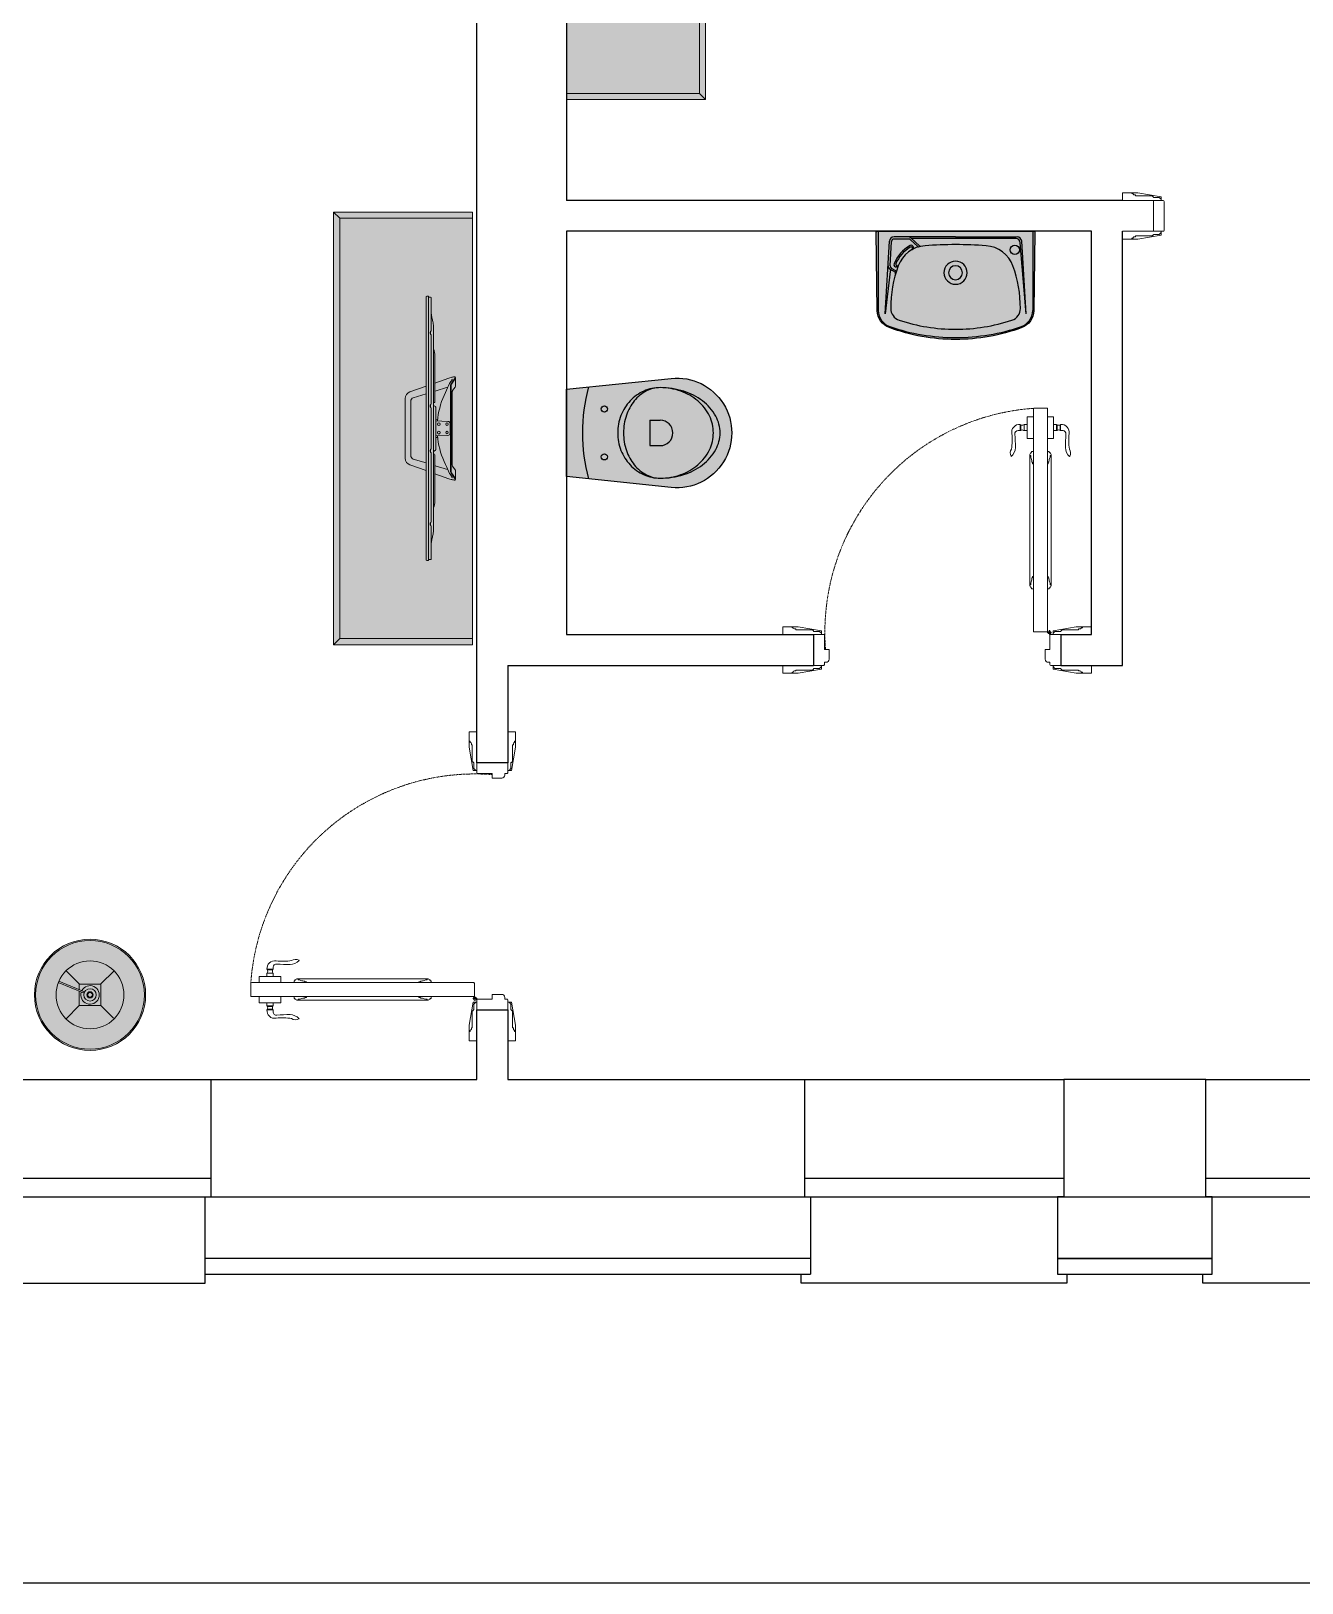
# Model space of a CAD drawing. Header units: millimetres. Extents: x 9725 to 44585, y 31077 to 49924.
# Drawn here: x 14211 to 18326, y 35413 to 40436 of the extents above; entities that cross this region are included whole.
import ezdxf

# ---------------------------------------------------------------- set-up
doc = ezdxf.new("R2010")
doc.units = ezdxf.units.MM
doc.linetypes.add('2nd floor STRUCTURE$0$Hidden2', pattern=[4.762499999999999, 3.175, -1.5875])
doc.layers.add('furniture', color=34, linetype='Continuous', lineweight=15)
doc.layers.add('Wall section', color=5, linetype='Continuous', lineweight=13)
doc.layers.add('Sanitari', color=144, linetype='Continuous')

# ---------------------------------------------------------------- blocks, each defined once
blk = doc.blocks.new('Tp_top 866mm')
at = {"color": 0}
for p, q in [((-425.1569454252603, -84.95865161411348), (0.326932759344345, -84.95865161411348)), ((-424.5526077896066, -76.81761734475003), (0, -76.81761734475003)), ((-330.427546304214, -60.88424522404966), (0, -60.88424522404966)), ((-305.7156203697086, -70.97309112274525), (-312.9896321936103, -70.97309112274525)), ((-68.94554082650575, -70.97309112274525), (-76.21955265040742, -70.97309112274525)), ((425.1569454252603, -84.95865161411348), (-0.326932759344345, -84.95865161411348)), ((330.4275463041849, -60.88424522404966), (0, -60.88424522404966)), ((424.5526077896066, -76.81761734475003), (0, -76.81761734475003)), ((68.94554082650575, -70.97309112274525), (76.21955265040742, -70.97309112274525)), ((305.7156203696795, -70.97309112274525), (312.9896321936103, -70.97309112274525))]:
    blk.add_line(p, q, dxfattribs=at)
for points in [[(0, 0), (-119.493826263235, 0, -0.1606369330932768), (-122.4639310319617, 0.9794920752101461), (-133.6810626545048, 9.241812055188348, 0.1675007029748388), (-137.7132611463894, 10.50210488249286), (-162.1617600425961, 10.50210488249286, -0.04297094256725761), (-162.9474229017214, 10.05485212650092), (-162.9474229017214, 10.05485212650092, -0.09573202792158717), (-164.0697358479374, 9.712283418011793, 0.345299349885706), (-166.1243646643998, 9.52687272689218, 0.2278473643524845), (-167.1884603593207, 6.235486955949455, 0.03175380056294571), (-165.1523221335665, -3.869222394569078, 0.01835288322844305), (-162.7867775434861, -11.54276622668112), (-146.8109332103631, -56.52253359172755)], [(-164.0697358479374, 9.712283418011793), (-144.4056133628474, -4.11377079160593, 0.1365415262890252), (-140.9007930150256, -5.359101772468421), (0, -5.359101772468421)], [(-162.1617600425961, 10.50210488249286), (-143.4028007998422, -2.687519399158191, 0.1337650925742543), (-140.8353279041476, -3.615592073329026), (0, -3.615592073329026)], [(0, 0), (119.493826263235, 0, 0.1606369330932768), (122.4639310319617, 0.9794920752101461), (133.6810626545048, 9.241812055188348, -0.1675007029748388), (137.7132611463894, 10.50210488249286), (162.1617600425961, 10.50210488249286, 0.04297094256725761), (162.9474229017214, 10.05485212650092), (162.9474229017214, 10.05485212650092, 0.09573202792158717), (164.0697358479083, 9.712283418011793, -0.345299349885706), (166.1243646643998, 9.52687272689218, -0.2278473643524845), (167.1884603593207, 6.235486955949455, -0.03175380056294571), (165.1523221335665, -3.869222394569078, -0.01835288322844305), (162.7867775434861, -11.54276622668112), (146.8109332103631, -56.52253359172755)], [(162.1617600425961, 10.50210488249286), (143.4028007998131, -2.687519399158191, -0.1337650925742543), (140.8353279041476, -3.615592073329026), (0, -3.615592073329026)], [(164.0697358479083, 9.712283418011793), (144.4056133628474, -4.11377079160593, -0.1365415262890252), (140.9007930150256, -5.359101772468421), (0, -5.359101772468421)], [(-24.25256433265167, -48.11063905118499), (-34.22043519024737, -46.86091248011508, -0.0837977098727558), (-116.5515148091072, -22.11916562577244, 0.007325165543770883), (-145.4614135100564, -8.709236108799814), (-145.4614135100564, -8.709236108799814, -0.007967638114721388), (-157.3420116316702, -0.9128831982525298, 0.3265331018530263), (-159.7182844411873, -1.085523487345199)], [(-120.6778214641381, -55.50688274611457, -0.05186892225000818), (-120.6778214641381, -55.50688274611457), (-133.015968636726, -15.75655561645544, -0.3772565867585138), (-132.5041984471318, -14.61219775264908)], [(0, -7.443875394943461), (0, -7.443875394943461), (-15.37995869290899, -7.443875394943461, 0.4039521301961739), (-22.81048858512077, -14.00850735219865), (-24.4936088885006, -53.81084807518346)], [(0, -7.443875394943461), (0, -7.443875394943461), (15.37995869290899, -7.443875394943461, -0.4039521301961739), (22.81048858512077, -14.00850735219865), (24.4936088885006, -53.81084807518346)], [(24.25256433262257, -48.11063905118499), (34.22043519021827, -46.86091248011508, 0.0837977098727558), (116.5515148091072, -22.11916562577244, -0.007325165543770883), (145.4614135100564, -8.709236108799814), (145.4614135100564, -8.709236108799814, 0.007967638114721388), (157.3420116316702, -0.9128831982525298, -0.3265331018530263), (159.7182844411582, -1.085523487345199)], [(120.6778214641381, -55.50688274611457, 0.05186892225000818), (120.6778214641381, -55.50688274611457), (133.015968636726, -15.75655561645544, 0.3772565867585138), (132.5041984471318, -14.61219775264908)], [(-330.427546304214, -60.88424522404966, 0.03216988329944089), (-345.6630075546564, -63.24154905488103, 0.002935846916175641), (-358.2361749952834, -66.10199907585775, -0.0437499249658047), (-371.9968118011602, -68.0709967841758), (-422.1181077896035, -68.0709967841758)], [(-309.3526262816449, -71.93959918041946), (-310.2939858463069, -71.93959918041946, -0.212322205859969), (-313.4441635001567, -70.53874220392754, 0.08574191947363774), (-315.9763012178009, -68.54991624720424, 0.1124024986871796), (-317.7009597670985, -68.0709967841758, 5.368000016806645)], [(-309.3526262816449, -71.93959918041946), (-308.411266717012, -71.93959918041946, 0.212322205859969), (-305.2610890631622, -70.53874220392754, -0.08574191947363774), (-302.728951345518, -68.54991624720424, -0.1124024986871796), (-301.0042927961913, -68.0709967841758, -5.368000016806645)], [(-119.4525253977918, -56.52253359172755), (-234.6564257630962, -56.52253359172755, 0.09585137303309803), (-257.1998611478484, -60.88424522404966, 2.94197908105434)], [(-136.711036710738, -84.95865161411348), (-118.2277851977269, -136.9979889955066, 0.3109471352100805), (-96.53426937269978, -152.7015873963028), (0, -152.7015873963028)], [(-82.7047329400084, -60.88424522404966), (-82.70826269095414, -59.72449740859156, 0.3443305908119247), (-85.22566995187663, -56.52253359172755), (-119.4525253977918, -56.52253359172755)], [(0, -134.6947069057642), (-87.28437634906732, -134.6947069057642, -0.304448161672809), (-99.47196713663288, -126.5156187767716), (-111.882425922493, -84.95865161411348)], [(-72.58254673844203, -71.93959918041946), (-73.52390630310401, -71.93959918041946, -0.212322205859969), (-76.67408395695384, -70.53874220392754, 0.08574191947363774), (-79.20622167459805, -68.54991624720424, 0.1124024986871796), (-80.93088022389566, -68.0709967841758, 5.368000016806645)], [(0, -53.81084807518346), (-69.01213416823884, -53.81084807518346, 0.2006899194548039), (-70.48365120840026, -54.42627245306358), (-73.24689033674076, -59.08234291411645), (-73.24689033674076, -60.88424522404966)], [(-72.58254673844203, -71.93959918041946), (-71.64118717380916, -71.93959918041946, 0.212322205859969), (-68.49100951995933, -70.53874220392754, -0.08574191947363774), (-65.95887180231512, -68.54991624720424, -0.1124024986871796), (-64.23421325301751, -68.0709967841758, -5.368000016806645)], [(0, -53.81084807518346), (69.01213416823884, -53.81084807518346, -0.2006899194548039), (70.48365120840026, -54.42627245306358), (73.24689033674076, -59.08234291411645), (73.24689033674076, -60.88424522404966)], [(136.711036710738, -84.95865161411348), (118.2277851977269, -136.9979889955066, -0.3109471352100805), (96.53426937269978, -152.7015873963028), (0, -152.7015873963028)], [(0, -134.6947069057642), (87.28437634906732, -134.6947069057642, 0.304448161672809), (99.47196713660378, -126.5156187767716), (111.8824259224639, -84.95865161411348)], [(72.58254673844203, -71.93959918041946), (71.64118717380916, -71.93959918041946, -0.212322205859969), (68.49100951995933, -70.53874220392754, 0.08574191947363774), (65.95887180231512, -68.54991624720424, 0.1124024986871796), (64.23421325298841, -68.0709967841758, 5.368000016806645)], [(72.58254673844203, -71.93959918041946), (73.52390630310401, -71.93959918041946, 0.212322205859969), (76.67408395695384, -70.53874220392754, -0.08574191947363774), (79.20622167459805, -68.54991624720424, -0.1124024986871796), (80.93088022389566, -68.0709967841758, -5.368000016806645)], [(82.7047329400084, -60.88424522404966), (82.70826269095414, -59.72449740859156, -0.3443305908119247), (85.22566995187663, -56.52253359172755), (119.4525253977918, -56.52253359172755)], [(119.4525253977918, -56.52253359172755), (234.6564257630962, -56.52253359172755, -0.09585137303309803), (257.1998611478193, -60.88424522404966, -2.94197908105434)], [(309.3526262816449, -71.93959918041946), (308.411266717012, -71.93959918041946, -0.212322205859969), (305.2610890631622, -70.53874220392754, 0.08574191947363774), (302.728951345518, -68.54991624720424, 0.1124024986871796), (301.0042927961913, -68.0709967841758, 5.368000016806645)], [(309.3526262816449, -71.93959918041946), (310.2939858463069, -71.93959918041946, 0.212322205859969), (313.4441635001276, -70.53874220392754, -0.08574191947363774), (315.9763012178009, -68.54991624720424, -0.1124024986871796), (317.7009597670985, -68.0709967841758, -5.368000016806645)], [(330.4275463041849, -60.88424522404966, -0.03216988329944089), (345.6630075546564, -63.24154905488103, -0.002935846916175641), (358.2361749952834, -66.10199907585775, 0.0437499249658047), (371.9968118011311, -68.0709967841758), (422.1181077896035, -68.0709967841758)]]:
    blk.add_lwpolyline(points, format="xyb", dxfattribs=at)
for points in [[(-29.23649976143497, -47.48577576565003), (-29.73834631533828, -53.81084807518346)], [(29.23649976143497, -47.48577576565003), (29.73834631533828, -53.81084807518346)], [(-424.5526077896066, -76.81761734475003), (-427.5914454252634, -76.81761734475003), (-427.5914454252634, -82.52415161411045)], [(-424.5526077896066, -70.50549678417156), (-424.5526077896066, -76.81761734475003)], [(-371.9968118011602, -68.0709967841758), (-317.7009597670985, -68.0709967841758)], [(-301.0042927961913, -68.0709967841758), (-80.93088022389566, -68.0709967841758)], [(-120.3745102790126, -56.52253359172755), (-120.6778214641381, -55.50688274611457)], [(-64.23421325301751, -68.0709967841758), (0, -68.0709967841758)], [(64.23421325298841, -68.0709967841758), (0, -68.0709967841758)], [(301.0042927961913, -68.0709967841758), (80.93088022389566, -68.0709967841758)], [(120.3745102790126, -56.52253359172755), (120.6778214641381, -55.50688274611457)], [(371.9968118011311, -68.0709967841758), (317.7009597670985, -68.0709967841758)], [(424.5526077896066, -70.50549678417156), (424.5526077896066, -76.81761734475003)], [(424.5526077896066, -76.81761734475003), (427.5914454252634, -76.81761734475003), (427.5914454252634, -82.52415161411045)]]:
    blk.add_lwpolyline(points, dxfattribs=at)
for centre, radius in [((-13.54318191262428, -43.81234560801386), 4.659001644841494), ((-13.54318191262428, -17.21569243576232), 4.190791923700008), ((13.54318191262428, -43.81234560801386), 4.659001644841494), ((13.54318191262428, -17.21569243576232), 4.190791923700008)]:
    blk.add_circle(centre, radius, dxfattribs=at)
for centre, start, end in [((-425.1569454252603, -82.52415161411045), 180, 270), ((-422.1181077896035, -70.50549678417156), 90, 180), ((422.1181077896035, -70.50549678417156), 0, 90), ((425.1569454252603, -82.52415161411045), 270, 0)]:
    blk.add_arc(centre, 2.4345, start, end, dxfattribs=at)
blk = doc.blocks.new('tv table-02')
at = {"ltscale": 50, "true_color": 0xc6cdcc}
h = blk.add_hatch(color=9, dxfattribs=at)
h.dxf.hatch_style = 1
h.paths.add_polyline_path([(0, -700), (450, -700), (450, 700), (0, 700)])
at = {"ltscale": 50}
for points in [[(0, -700), (450, -700), (450, 700), (0, 700), (0, -700)], [(430, 680), (450, 700)], [(430, -680), (450, -700)]]:
    blk.add_lwpolyline(points, dxfattribs=at)
blk.add_lwpolyline([(0, -680), (430, -680), (430, 680), (0, 680)], close=True, dxfattribs=at)
at = {"rotation": 90}
blk.add_blockref('Tp_top 866mm', (65.50017116809613, 0), dxfattribs=at)
blk = doc.blocks.new('F standard lamp plan')
at = {"linetype": 'ByBlock', "true_color": 0xc6cdcc}
h = blk.add_hatch(color=9, dxfattribs=at)
edge = h.paths.add_edge_path()
edge.add_arc((-3.865352482534945e-12, 0), 18, 0, 360)
at = {"color": 0, "linetype": 'ByBlock', "lineweight": -2}
for p, q in [((-7.816168222333772, 7.776917297385353), (-3.539250924990029, 3.499999999992838)), ((3.460749074875594, 3.500000000000909), (7.59907607120681, 7.638326996432625)), ((-3.499999999945203, -3.500000000000682), (-3.499999999952934, 3.499999999992951)), ((-3.499999999952934, 3.499999999992951), (3.499999999945203, 3.500000000000909)), ((3.499999999945203, 3.500000000000909), (3.499999999952934, -3.499999999992724)), ((-3.539250924982298, -3.500000000026716), (-7.797775296496866, -7.758524371644626)), ((-4.448177953097911, -10.06050261654991), (-0.9880781614936041, -1.73887939395388)), ((-3.953691141196941, -10.26490751833899), (-0.5256193474065185, -1.929695390876645)), ((-1.720345518349859, -3.499999999998749), (-3.499999999945203, -3.500000000000682)), ((3.499999999952934, -3.499999999992724), (-1.179149418211637, -3.499999999998067)), ((3.460749074915839, -3.499999999992724), (7.737666372261174, -7.776917297386944))]:
    blk.add_line(p, q, dxfattribs=at)
for radius in [18, 17.59999999999991, 11]:
    blk.add_circle((-3.865352482534945e-12, 0), radius, dxfattribs=at)
at = {"color": 0, "linetype": 'ByBlock', "lineweight": -2, "extrusion": (0, 0, -1)}
for major_axis, ratio, start_param, end_param in [((-2.121320343543855, 2.121320343543855), 0.9999999999998038, 4.403119985289798, 10.51764655626225), ((1.414213562362186, 1.414213562362186), 0.9999999999999667, 0.7853981633963278, 7.068583470575915), ((-0.7071067811811766, 0.7071067811811766), 0.9999999999997298, 2.356194490191073, 8.639379797370658)]:
    blk.add_ellipse((0, 0), major_axis=major_axis, ratio=ratio, start_param=start_param, end_param=end_param, dxfattribs=at)
at = {"color": 0, "linetype": 'ByBlock', "lineweight": -2, "extrusion": (0, 0, -0.9999999999999998)}
blk.add_ellipse((0, 0), major_axis=(-0.53033008588585, 0.53033008588585), ratio=0.9999999999998525, start_param=2.35619449019121, end_param=8.639379797370797, dxfattribs=at)
blk = doc.blocks.new('vanity unit1')
h = blk.add_hatch(color=254)
h.dxf.hatch_style = 1
edge = h.paths.add_edge_path()
edge.add_arc((-193.5478560123011, -255.4895122008202), 59.99999999999118, 180.7821184848666, 249.7802810143738, ccw=False)
edge.add_line((-253.5422659796022, -256.3085193270999), (-256.9997204983665, -3.04095035631326))
edge.add_arc((-254, -3), 3.000000000000405, 90, 180.7821184848524, ccw=False)
edge.add_line((-254, 0), (0, 0))
edge.add_line((0, 0), (254, 0))
edge.add_arc((254, -3), 3, -0.7821184848523899, 90, ccw=False)
edge.add_line((256.9997204983665, -3.04095035631326), (253.5422659795731, -256.3085193270999))
edge.add_arc((193.5478560122428, -255.4895122008202), 60.00000000000831, 290.2197189856523, 359.21788151513374, ccw=False)
edge.add_arc((-2.91038304567337e-11, 269.9999999999563), 619.999999999963, 270.00000000000273, 290.2197189856492, ccw=False)
edge.add_arc((0, 270.00000000004), 620.00000000004, 249.7802810143535, 270, ccw=False)
for p, q in [((-250, 0), (-250, -257.1087974002112)), ((250, 0), (250, -257.1087974002112)), ((-228.310558667552, -266.8150620735469), (-214.1604279990424, -32.09735269812154)), ((-211.9283931706159, -111.3975980960095), (-207.17311372736, -32.51858810566409)), ((0, -18), (-199.1876117025677, -18)), ((-151.1816899192636, -25), (-199.1876117025677, -25)), ((-145.7778010773472, -27.10101827565813), (-122.2535312379769, -48.65093065712426)), ((-144.0102290438954, -21.939409266859), (-116.3670901275764, -47.26250008594798)), ((194.7664426742122, -23), (-142.8524692278006, -23)), ((0, -18), (199.1876117025677, -18.00000000000728)), ((228.3105586675229, -266.8150620735541), (209.7176799372537, -36.79148673828604)), ((228.3105586675229, -266.8150620735541), (214.1604279990424, -32.09735269812518)), ((-212.1988926653576, -130.1790785954872), (-228.310558667552, -266.8150620735469)), ((-211.3095406365755, -122.636873519059), (-196.2531741889252, -131.3315204071114)), ((-207.9435294394207, -118.8068446624384), (-194.7809528448852, -126.4078788179431))]:
    blk.add_line(p, q)
blk.add_lwpolyline([(-214.2851262993063, -311.7919599366214, -0.3104994629990052), (-253.5422659796022, -256.3085193270999), (-256.9997204983665, -3.04095035631326, -0.4182173889555331), (-254, 0), (0, 0), (254, 0, -0.418217388955533), (256.9997204983665, -3.04095035631326), (253.5422659795731, -256.3085193270999, -0.310499462999005), (214.2851262992772, -311.7919599366214, -0.08845478797136129), (0, -350, -0.08845478797136129)], format="xyb", close=True)
blk.add_circle((192, -60), 15)
for centre, radius, start, end in [((-199.1876117025677, -33), 15, 90, 176.5500569794415), ((-199.1876117025677, -33), 8.000000000000002, 90, 176.5500569794415), ((-91.487539228081, -146.6054113267783), 115, 119.1248685746944, 158.9277983891223), ((-91.8380577028438, -146.4231437076123), 100, 94.01497348744134, 159.9610273508898), ((-154.1425206224958, -33), 15, 47.50808954920772, 90), ((-151.1816899192636, -33), 8.000000000000002, 47.50808954920772, 90), ((-143.6861098597001, -52.43855938652632), 7.337424053621781, 298.8840057760085, 120.9503997673786), ((-118.8761007117864, -44.9640670794106), 5.000000000000001, 227.5080895492077, 284.9220791924116), ((-112.9896596013859, -43.57563650823431), 5.000000000000001, 227.5080895492077, 281.6214028473357), ((6.185982280876487, -1542.987244486838), 1500, 90.23628778741907, 94.01497348744134), ((-6.185982280905591, -1542.987244486838), 1500, 85.98502651255868, 89.76371221258093), ((91.8380577028438, -146.4231437076123), 100, 20.03897264911026, 85.98502651255868), ((194.7664426742122, -38), 15, 4.621189307973231, 90), ((199.1876117025677, -33.00000000000728), 15, 3.449943020558574, 90), ((-91.487539228081, -146.6054113267783), 110, 119.9740268695112, 157.8804278726388), ((-144.0294461535523, -55.50481165239398), 4.833602113616259, 299.8578459627207, 119.9740268695112), ((0, -134), 37.50000000000001, 90, 270), ((0, -134), 37.50000000000001, 270, 90), ((-203.8083438361064, -109.6471835088778), 15, 176.5500569794415, 239.9947212142449), ((-207.2332951973367, -130.7646055252917), 5.000000000000001, 59.9947212142449, 173.2749245646185), ((-203.9428911458235, -111.8790099903417), 8.000000000000002, 176.5500569794415, 239.9947212142449), ((189.9998705846956, -249.2209169257258), 400.0000000000001, 159.9610273508898, 180.0563314079101), ((-192.0651744876814, -108.0823555298375), 7.300616472727728, 157.2390235019749, 339.7252773992113), ((-198.7535731224052, -135.6614170771718), 5.000000000000001, 343.7162890793401, 59.9947212142449), ((-197.2813517783943, -130.7377754880035), 5.000000000000001, 342.9892594509215, 59.9947212142449), ((-188.941742890398, -106.9945782461036), 4.803327482275816, 157.8804278726388, 337.900583673304), ((0, -134), 22.5, 90, 270), ((0, -134), 22.5, 270, 90), ((-189.9998705847247, -249.2209169257258), 400.0000000000001, 359.9436685918815, 20.03897264911026), ((-170, -249.5426811495781), 40.00000000000001, 180, 251.6503653019227), ((170, -249.5426811495781), 40.00000000000001, 288.3496346980773, 0), ((-193.547856012272, -255.4895122008165), 56.47536317164314, 180.7821184847829, 249.7802810151989), ((0, 263.0000000000036), 580.0000000000001, 251.6503653019227, 270), ((0, 263.0000000000036), 580.0000000000001, 270, 288.3496346980773), ((193.547856012272, -255.4895122008165), 56.47536317164314, 290.2197189848011, 359.2178815152171), ((0, 316.1784440834235), 660.0000000000001, 251.1623229548184, 270), ((0, 316.1784440834235), 660.0000000000001, 270, 288.8376770451816)]:
    blk.add_arc(centre, radius, start, end)
blk = doc.blocks.new('v1')
h = blk.add_hatch(color=254)
edge = h.paths.add_edge_path()
edge.add_line((-141.2295361775541, 0), (141.2295361775541, 0))
edge.add_line((141.2295361775541, 0), (176.545235257594, -339.1144103210827))
edge.add_arc((1.506471226232064e-12, -357.5000000000016), 177.5000000000007, -185.94540578263604, 5.945405782872172, ccw=False)
edge.add_line((-176.5452352576667, -339.1144103218103), (-141.2295361775541, 0))
at = {"color": 0}
for p, q in [((41.18985294940103, -270.0315676880418), (-41.18985294940103, -270.0315676880418)), ((-41.18985294940103, -270.0315676880418), (-41.18985294940103, -303.1903332884831)), ((41.18985294940103, -270.0315676880418), (41.18985294940103, -303.1903332884831))]:
    blk.add_line(p, q, dxfattribs=at)
blk.add_lwpolyline([(-141.2295361775541, 0), (141.2295361775541, 0), (176.545235257594, -339.1144103210827, -1.109549002513165), (-176.5452352576667, -339.1144103218103), (-141.2295361775541, 0)], format="xyb", dxfattribs=at)
for centre in [(-77.5, -122.5582073826372), (77.5, -122.5582073826372)]:
    blk.add_circle(centre, 9.947200409575089, dxfattribs=at)
for centre, radius, start, end in [((0, -614.8948798956553), 563.729073253548, 74.71238364092518, 105.2876163590748), ((-3.486560963950978, -312.5681794092816), 146.3106458423381, 111.2447868397267, 133.1854104519385), ((-3.486560963950978, -312.5681794092816), 146.3106458423381, 111.2447868397267, 133.1854104519385), ((-10.15652318441425, -334.6861720145826), 148.5268899854906, 108.5391167752095, 128.9942446180475), ((0, -364.9720899612439), 180.4704619377249, 90, 108.5391167752095), ((0, -321.5362715695665), 155.9326406641413, 90, 111.2447868397267), ((0, -321.5362715695665), 155.9326406641413, 90, 111.2447868397267), ((0, -321.5362715695665), 155.9326406641434, 68.75521316027326, 90), ((0, -321.5362715695665), 155.9326406641434, 68.75521316027326, 90), ((0, -364.9720899612294), 180.4704619377112, 71.46088322479049, 90), ((3.486560963949159, -312.5681794092816), 146.3106458423402, 46.81458954806148, 68.75521316027326), ((3.486560963949159, -312.5681794092816), 146.3106458423402, 46.81458954806148, 68.75521316027326), ((10.15652318441971, -334.686172014568), 148.526889985479, 51.0057553819525, 71.46088322479049), ((-17.2364215879079, -303.1390030998737), 129.2986297871492, 156.1872793382448, 180), ((-17.2364215879079, -303.1390030998737), 129.2986297871497, 156.1872793382448, 180), ((-25.74962041127765, -315.4263451534061), 123.7461391524589, 128.9942446180475, 152.9049781086216), ((-8.871953586442032, -306.8303915804427), 138.4414233351832, 133.1854104519385, 156.1872793382448), ((-8.871953586442032, -306.8303915804427), 138.4414233351832, 133.1854104519385, 156.1872793382448), ((8.871953586443851, -306.8303915804427), 138.4414233351806, 23.81272066175519, 46.81458954806148), ((8.871953586443851, -306.8303915804427), 138.4414233351806, 23.81272066175519, 46.81458954806148), ((25.74962041127583, -315.4263451534061), 123.7461391524615, 27.09502189137838, 51.0057553819525), ((17.23642158790972, -303.1390030998737), 129.2986297871467, 0, 23.81272066175519), ((17.23642158790972, -303.1390030998737), 129.2986297871467, 0, 23.81272066175519), ((-49.76633747674896, -303.1390030998737), 96.7687138983083, 152.9049781086216, 180), ((49.76633747674532, -303.1390030998737), 96.76871389831007, 0, 27.09502189137838), ((109.3081426942172, -303.1390030998737), 255.8431940692732, 180, 197.3785158979381), ((55.23619285209861, -303.1390030998737), 201.7712442271561, 180, 199.4203411238345), ((55.23619285209861, -303.1390030998737), 201.7712442271561, 180, 199.4203411238345), ((0, -303.1903332884831), 41.18985294940126, 180, 0), ((-109.3081426942208, -303.1390030998737), 255.8431940692776, 342.6214841020619, 0), ((-55.23619285210043, -303.1390030998737), 201.7712442271568, 340.5796588761655, 0), ((-55.23619285210043, -303.1390030998737), 201.7712442271563, 340.5796588761655, 0), ((28.22334698163286, -312.6625085217529), 173.1287758010238, 199.4203411238345, 220.4025118899), ((28.22334698163286, -312.6625085217529), 173.1287758010238, 199.4203411238345, 220.4025118899), ((55.66044385161877, -319.9290836713481), 199.6294733535757, 197.3785158979381, 217.0737690507537), ((-28.22334698163468, -312.6625085217529), 173.1287758010254, 319.5974881101, 340.5796588761655), ((-28.22334698163468, -312.6625085217529), 173.1287758010254, 319.5974881101, 340.5796588761655), ((-55.66044385162422, -319.9290836713481), 199.6294733535794, 322.9262309492463, 342.6214841020619), ((11.01245436612226, -327.3114273667597), 150.5277659131773, 220.4025118899, 244.0498485270039), ((11.01245436612226, -327.3114273667597), 150.5277659131773, 220.4025118899, 244.0498485270039), ((21.62407606023589, -345.6460996881215), 156.9698994546542, 217.0737690507537, 241.2680065637724), ((-21.62407606023407, -345.6460996881215), 156.9698994546501, 298.7319934362276, 322.9262309492463), ((-11.01245436612226, -327.3114273667597), 150.5277659131767, 295.9501514729961, 319.5974881101), ((-11.01245436612226, -327.3114273667597), 150.5277659131767, 295.9501514729961, 319.5974881101), ((0, -349.9402513975219), 125.3615618255362, 244.0498485270039, 270), ((0, -349.9402513975219), 125.3615618255362, 244.0498485270039, 270), ((0, -385.0909773136373), 111.986579920071, 241.2680065637724, 270), ((0, -349.9402513975219), 125.3615618255364, 270, 295.9501514729961), ((0, -349.9402513975219), 125.3615618255364, 270, 295.9501514729961), ((0, -385.0909773136373), 111.9865799200681, 270, 298.7319934362276)]:
    blk.add_arc(centre, radius, start, end, dxfattribs=at)
blk = doc.blocks.new('architr 120 top')
at = {"color": 0}
for p, q in [((-49.49999999998545, 25.00000210163125), (-62.49999999998545, -49.99999789837602)), ((-42.50000000001455, 25.00000210163125), (-49.49999999998545, 25.00000210163125)), ((-47.50000000001455, 19.99999999996362), (-45.50000000000728, 19.99999999996362)), ((-47.50000000001455, -3.637978807091713e-11), (-47.50000000001455, 19.99999999996362)), ((-42.50000000001455, 24.9999999999709), (-37.5, 24.9999999999709)), ((-42.50000000001455, 22.99999999996362), (-42.50000000001455, 24.99999999996362)), ((-37.50000000001455, -15), (-37.5, 31.99999999999272)), ((-37.5, 24.99999999996362), (-37.50000000008731, -100.0000000001528)), ((62.5, 0), (-37.5, 0)), ((-34.49999999999272, 34.99999999999818), (59.49999999998545, 35)), ((62.49999999998545, 31.99999999999091), (62.50000000007276, -100.0000000001237)), ((67.5, 25), (62.49999999998545, 25)), ((67.5, 25.00000210166763), (74.4999999999709, 25.00000210166763)), ((67.5, 23), (67.5, 25)), ((72.5, 20), (70.49999999999272, 20)), ((72.5, 0), (72.5, 20)), ((74.4999999999709, 25.00000210166763), (87.4999999999709, -49.99999789833964)), ((-62.49999999998545, -49.99999789837602), (-62.49999890823528, -69.99999789847789)), ((-52.50000000001455, -3.00000000003638), (-50.50000000000728, -3.00000000003638)), ((-52.50000000001455, -58.0000000001528), (-52.50000000001455, -3.00000000003638)), ((-37.5, -15), (-37.5, -15)), ((77.5, -3.000000000007276), (75.49999999999272, -3.000000000007276)), ((77.5, -58.00000000012369), (77.5, -3.000000000007276)), ((87.4999999999709, -49.99999789833964), (87.49999890822073, -69.9999978984415)), ((-62.50000000001455, -70.0000000001528), (-59.50000000002183, -70.0000000001528)), ((-62.50000000002183, -100.0000000001528), (-62.50000000001455, -70.0000000001528)), ((-37.50000000002183, -100.0000000001528), (-62.50000000002183, -100.0000000001528)), ((-59.50000000002183, -70.0000000001528), (-59.50000000002183, -66.00000000016007)), ((-55.50000000001455, -58.0000000001528), (-52.50000000001455, -58.0000000001528)), ((-55.50000000001455, -62.0000000001528), (-55.50000000001455, -58.0000000001528)), ((62.50000000000728, -100.0000000001237), (87.50000000000728, -100.0000000001237)), ((80.5, -58.00000000012369), (77.5, -58.00000000012369)), ((80.5, -62.00000000011642), (80.5, -58.00000000012369)), ((84.50000000000728, -70.00000000012369), (84.50000000000728, -66.00000000012369)), ((87.5, -70.00000000012369), (84.50000000000728, -70.00000000012369)), ((87.50000000000728, -100.0000000001237), (87.5, -70.00000000012369))]:
    blk.add_line(p, q, dxfattribs=at)
at = {"color": 0, "extrusion": (0, 0, -1)}
for centre, major_axis, ratio, start_param, end_param in [((-42.50000000000728, 19.9999999999709), (2.12132034355818, -2.121320343558182), 0.9999999999992553, 2.356194490190457, 3.926990816986401), ((-34.49999999999272, 31.99999999999272), (-2.121320343564837, -2.12132034356484), 0.9999999999996488, 0.7853981633991394, 2.356194490193988), ((-47.50000000000728, -3.000000000029104), (2.12132034355818, -2.121320343558182), 0.9999999999992553, 2.356194490190457, 3.926990816986401), ((-59.50000000002183, -62.0000000001528), (2.828427124750304, -2.828427124750307), 0.9999999999998184, 5.497787143782047, 7.068583470577125)]:
    blk.add_ellipse(centre, major_axis=major_axis, ratio=ratio, start_param=start_param, end_param=end_param, dxfattribs=at)
at = {"color": 0}
for centre, major_axis, ratio, start_param, end_param in [((59.49999999999272, 31.99999999999272), (2.121320343564837, -2.12132034356484), 0.9999999999996488, 0.7853981633991394, 2.356194490193988), ((67.49999999999272, 20), (-2.121320343558182, -2.12132034355818), 0.9999999999992553, 2.356194490190457, 3.926990816986401), ((72.49999999999272, -3), (-2.121320343558182, -2.12132034355818), 0.9999999999992553, 2.356194490190457, 3.926990816986401), ((84.50000000000728, -62.00000000011642), (-2.828427124750307, -2.828427124750304), 0.9999999999998184, 5.497787143782047, 7.068583470577125)]:
    blk.add_ellipse(centre, major_axis=major_axis, ratio=ratio, start_param=start_param, end_param=end_param, dxfattribs=at)
blk = doc.blocks.new('door 800x100view top')
at = {"color": 0}
for p, q in [((-900.0000000001164, 75), (-870.0000000001164, 75)), ((-900.0000000001164, 50), (-900.0000000001164, 75)), ((-849.9999978983396, 74.9999999999709), (-869.9999978984342, 74.99999890822073)), ((-870.0000000001164, 75), (-870.0000000001164, 72.00000000000728)), ((-870.0000000001164, 72.00000000000728), (-866.0000000001091, 72.00000000000728)), ((-862.0000000001164, 68), (-858.0000000001164, 68)), ((-858.0000000001164, 68), (-858.0000000001164, 65)), ((-858.0000000001164, 65), (-803, 65)), ((-774.9999978983178, 61.9999999999709), (-849.9999978983396, 74.9999999999709)), ((-803, 65), (-803, 62.99999999999272)), ((-800, 60), (-780, 59.99999999998545)), ((-780, 59.99999999998545), (-780, 57.99999999999272)), ((-776.9999999999927, 55), (-775, 55)), ((-774.9999978983178, 55), (-774.9999978983178, 61.9999999999709)), ((-775, 55), (-775, 50)), ((-25.00000210166763, 61.9999999999709), (49.99999789833964, 74.9999999999709)), ((-25.00000210166763, 55), (-25.00000210166763, 61.9999999999709)), ((-25, 55), (-25, 49.99999999998545)), ((-23, 55), (-25, 55)), ((-20, 60), (-20, 57.99999999999272)), ((0, 60), (-20, 60)), ((3.000000000007276, 65), (3.000000000007276, 62.99999999999272)), ((58.00000000012369, 65), (3.000000000007276, 65)), ((49.99999789833964, 74.9999999999709), (69.9999978984415, 74.99999890822073)), ((58.00000000012369, 68), (58.00000000012369, 65)), ((62.00000000011642, 68), (58.00000000012369, 68)), ((70.00000000012369, 72.00000000000728), (66.00000000012369, 72.00000000000728)), ((70.00000000012369, 75), (70.00000000012369, 72.00000000000728)), ((100.0000000001237, 75.00000000000728), (70.00000000012369, 75)), ((100.0000000001237, 50.00000000000728), (100.0000000001237, 75.00000000000728)), ((-775, 50), (-900.0000000001164, 50)), ((-815, 50), (-815, 50)), ((-800, 50), (-800, -50)), ((-768, 50), (-775, 50)), ((-765, 40), (-765, 46.99999999999272)), ((-760, 40), (-765, 40)), ((-750, -1.000000000007276), (-750, 30)), ((-50, -1.000000000007276), (-50, 30)), ((-40, 40), (-35, 40)), ((-35, 40), (-35, 46.99999999998545)), ((-31.99999999999272, 50), (-5, 50)), ((-25, 49.99999999998545), (100.0000000001237, 50.00000000007276)), ((0, 50), (0, -50)), ((15, 50), (15, 50)), ((85.00000000012369, 50), (100.0000000001237, 50.00000000000728)), ((-900.0000000001164, -50), (-900.0000000001164, -75)), ((-775, -50), (-900.0000000001164, -50)), ((-800, -50.00000000001455), (-765, -50.00000000001455)), ((-775, -55), (-775, -50)), ((-765, -50.00000000001455), (-765, -1.000000000007276)), ((-35, -1.000000000007276), (-50, -1.000000000007276)), ((-36.49999999999272, -49.76749532913527), (-36.49999999999272, -63.76749532913527)), ((-35, -50), (-35, -1.000000000007276)), ((15, -50.00000000001455), (-35, -50)), ((-24.9999999999709, -55.00000000001455), (-24.9999999999709, -50)), ((-24.99999999996362, -50), (100.0000000001528, -50.00000000008731)), ((15, -50), (15, -50)), ((100.0000000001528, -50.00000000002183), (100.0000000001528, -75.00000000002183)), ((-900.0000000001164, -75), (-870.0000000001164, -75)), ((-870.0000000001164, -72.00000000000728), (-866.0000000001091, -72.00000000000728)), ((-870.0000000001164, -75), (-870.0000000001164, -72.00000000000728)), ((-849.9999978983396, -74.9999999999709), (-869.9999978984342, -74.99999890822073)), ((-862.0000000001164, -68), (-858.0000000001164, -68)), ((-858.0000000001164, -65), (-803, -65)), ((-858.0000000001164, -68), (-858.0000000001164, -65)), ((-774.9999978983178, -61.9999999999709), (-849.9999978983396, -74.9999999999709)), ((-803, -65), (-803, -62.99999999999272)), ((-800, -60), (-780, -59.99999999998545)), ((-780, -59.99999999998545), (-780, -57.99999999999272)), ((-776.9999999999927, -55), (-775, -55)), ((-774.9999978983178, -55), (-774.9999978983178, -61.9999999999709)), ((-88.26749532912072, -61.26749532912072), (-88.267495329128, -779.2674953291498)), ((-43.267495329128, -58.26749532913527), (-85.26749532911344, -58.26749532912072)), ((-43.5, -56.76749532913527), (-29.49999999999272, -56.76749532913527)), ((-43.267495329128, -58.26749532913527), (-43.267495329128, -510.2674953291207)), ((-25.00000210163125, -55.00000000001455), (-25.00000210163125, -61.99999999998545)), ((-22.99999999996362, -55.00000000001455), (-24.99999999996362, -55.00000000001455)), ((-25.00000210163125, -61.99999999998545), (49.99999789837602, -74.99999999998545)), ((-19.99999999996362, -60.00000000001455), (-19.99999999996362, -58.00000000000728)), ((3.637978807091713e-11, -60.00000000001455), (-19.99999999996362, -60.00000000001455)), ((3.00000000003638, -65.00000000001455), (3.00000000003638, -63.00000000000728)), ((58.0000000001528, -65.00000000001455), (3.00000000003638, -65.00000000001455)), ((49.99999789837602, -74.99999999998545), (69.99999789847789, -74.99999890823528)), ((58.0000000001528, -68.00000000001455), (58.0000000001528, -65.00000000001455)), ((62.0000000001528, -68.00000000001455), (58.0000000001528, -68.00000000001455)), ((70.0000000001528, -72.00000000002183), (66.00000000016007, -72.00000000002183)), ((70.0000000001528, -75.00000000001455), (70.0000000001528, -72.00000000002183)), ((100.0000000001528, -75.00000000002183), (70.0000000001528, -75.00000000001455)), ((-94.26749532911344, -198.2674953291207), (-88.26749532911344, -198.2674953291207)), ((-94.26749532911344, -201.2674953291207), (-94.26749532911344, -198.2674953291207)), ((-88.26749532911344, -198.2674953291207), (-88.26749532911344, -238.2674953291207)), ((-43.26749532910617, -198.2674953291207), (-43.26749532910617, -238.2674953291207)), ((-37.26749532909889, -198.2674953291207), (-43.26749532910617, -198.2674953291207)), ((-37.26749532909889, -201.2674953291207), (-37.26749532909889, -198.2674953291207)), ((-100.2674953291134, -207.767495329128), (-100.2674953290261, -510.2674953291062)), ((-97.26749532912072, -201.2674953291207), (-94.26749532911344, -201.2674953291207)), ((-97.26749532912072, -204.2674953291207), (-97.26749532912072, -201.2674953291207)), ((-91.26749532911344, -233.2674953291207), (-93.26749532910617, -233.2674953291207)), ((-91.26749532911344, -238.2674953291207), (-91.26749532911344, -233.2674953291207)), ((-88.26749532911344, -238.2674953291207), (-91.26749532911344, -238.2674953291207)), ((-43.26749532910617, -238.2674953291207), (-40.26749532909889, -238.2674953291207)), ((-40.26749532909889, -238.2674953291207), (-40.26749532909889, -233.2674953291207)), ((-40.26749532909889, -233.2674953291207), (-38.267495329128, -233.2674953291207)), ((-34.26749532909889, -201.2674953291207), (-37.26749532909889, -201.2674953291207)), ((-34.26749532911344, -204.2674953291207), (-34.26749532909889, -201.2674953291207)), ((-31.26749532909889, -207.7674953291207), (-31.2674953291862, -510.2674953291353)), ((-100.2674953291134, -632.7674953291571), (-100.2674953290261, -510.2674953291644)), ((-43.267495329128, -782.2674953291353), (-43.267495329128, -510.2674953291425)), ((-31.26749532909889, -632.7674953291571), (-31.2674953291862, -510.2674953291353)), ((-91.26749532911344, -602.2674953291498), (-91.26749532911344, -607.2674953291498)), ((-88.26749532911344, -602.2674953291498), (-91.26749532911344, -602.2674953291498)), ((-88.267495329128, -642.2674953291498), (-88.26749532911344, -602.2674953291498)), ((-43.26749532910617, -602.2674953291498), (-40.26749532909889, -602.2674953291498)), ((-43.26749532910617, -642.2674953291498), (-43.26749532910617, -602.2674953291498)), ((-40.26749532909889, -602.2674953291498), (-40.26749532909889, -607.2674953291498)), ((-160.937770201519, -626.7132980004317), (-160.0195790133876, -625.7496392082539)), ((-97.26749532912072, -636.2674953291498), (-97.26749532911344, -639.2674953291498)), ((-97.26749532911344, -639.2674953291498), (-94.26749532911344, -639.2674953291498)), ((-94.26749532911344, -639.2674953291498), (-94.26749532911344, -642.2674953291498)), ((-94.26749532911344, -642.2674953291498), (-88.267495329128, -642.2674953291498)), ((-91.26749532911344, -607.2674953291498), (-93.26749532910617, -607.2674953291498)), ((-37.26749532909889, -642.2674953291498), (-43.26749532910617, -642.2674953291498)), ((-40.26749532909889, -607.2674953291498), (-38.26749532911344, -607.2674953291498)), ((-37.26749532909889, -639.2674953291498), (-37.26749532909889, -642.2674953291498)), ((-34.26749532911344, -639.2674953291498), (-37.26749532909889, -639.2674953291498)), ((-34.26749532911344, -636.2674953291498), (-34.26749532911344, -639.2674953291498)), ((29.4027795430884, -626.7132980004317), (28.48458835495694, -625.7496392082539)), ((-108.267495329128, -684.7674953291353), (-108.267495329128, -754.7674953291353)), ((-88.267495329128, -684.7674953291353), (-108.267495329128, -684.7674953291353)), ((-88.267495329128, -754.7674953291425), (-88.267495329128, -684.7674953291353)), ((-43.26749532911344, -684.7674953291353), (-23.26749532911344, -684.7674953291353)), ((-43.26749532911344, -754.7674953291353), (-43.26749532911344, -684.7674953291353)), ((-23.26749532911344, -684.7674953291353), (-23.26749532911344, -754.7674953291353)), ((-131.2674953291353, -709.7674953291353), (-138.2694368946613, -709.7674953291353)), ((-131.2674953291353, -729.7674953291425), (-131.2674953291353, -709.767495329128)), ((-129.267495329128, -710.7674953291353), (-131.2674953291353, -710.7674953291353)), ((-129.267495329128, -728.7674953291425), (-131.267495329128, -728.7674953291425)), ((-129.267495329128, -728.7674953291425), (-129.267495329128, -710.7674953291353)), ((-118.267495329128, -710.7674953291353), (-120.2674953291353, -710.7674953291353)), ((-118.267495329128, -728.7674953291425), (-120.2674953291353, -728.7674953291425)), ((-118.267495329128, -729.7674953291425), (-118.267495329128, -709.767495329128)), ((-108.267495329128, -709.7674953291353), (-118.267495329128, -709.7674953291353)), ((-108.267495329128, -729.7674953291425), (-118.267495329128, -729.7674953291425)), ((-23.26749532910617, -709.7674953291353), (-13.26749532910617, -709.7674953291353)), ((-23.26749532910617, -729.7674953291425), (-13.26749532910617, -729.7674953291353)), ((-13.26749532910617, -729.7674953291353), (-13.26749532910617, -709.767495329128)), ((-13.26749532910617, -710.7674953291353), (-11.26749532910617, -710.7674953291353)), ((-13.26749532910617, -728.7674953291425), (-11.26749532910617, -728.7674953291425)), ((-11.26749532910617, -728.7674953291425), (-11.26749532910617, -710.7674953291353)), ((-2.267495329106168, -710.7674953291353), (-0.2674953291061684, -710.7674953291353)), ((-2.267495329106168, -728.7674953291425), (-2.267495329106168, -710.7674953291353)), ((-2.267495329106168, -728.7674953291425), (-0.2674953291061684, -728.7674953291425)), ((-0.2674953291061684, -709.7674953291353), (8.074233684470528, -709.7674953291353)), ((-0.2674953291134443, -729.7674953291425), (-0.2674953291061684, -709.767495329128)), ((-108.267495329128, -754.7674953291353), (-88.267495329128, -754.7674953291425)), ((-85.26749532912072, -782.2674953291498), (-43.267495329128, -782.2674953291353)), ((-23.26749532911344, -754.7674953291353), (-43.26749532911344, -754.7674953291353)), ((-43.267495329128, -782.2674953291353), (-43.267495329128, -782.2674953291353))]:
    blk.add_line(p, q, dxfattribs=at)
blk.add_lwpolyline([(-750, -1.000000000007276), (-765, -1.000000000007276)], dxfattribs=at)
at = {"color": 0, "linetype": '2nd floor STRUCTURE$0$Hidden2'}
blk.add_arc((-36.49999999999272, -56.76749532913527), 727.143990239994, 175.6224811016032, 266.1544112699184, dxfattribs=at)
at = {"color": 0}
for centre, major_axis, ratio, start_param, end_param in [((-862.0000000001091, 72), (2.828427124747641, -2.828427124747642), 0.9999999999996558, 3.926990816986049, 5.497787143780829), ((-802.9999999999927, 59.99999999999272), (2.121320343558182, 2.12132034355818), 0.9999999999992556, -0.7853981633966081, 0.7853981633993361), ((-779.9999999999927, 54.99999999999272), (2.121320343558182, 2.12132034355818), 0.9999999999992556, -0.7853981633966081, 0.7853981633993361), ((-20, 54.99999999999272), (2.12132034355818, -2.121320343558182), 0.9999999999992553, 2.356194490190457, 3.926990816986401), ((3, 59.99999999999272), (2.12132034355818, -2.121320343558182), 0.9999999999992553, 2.356194490190457, 3.926990816986401), ((62.00000000011642, 72.00000000000728), (2.828427124750305, -2.828427124750307), 0.9999999999998184, 5.497787143782047, 7.068583470577125), ((-768, 47), (2.121320343561401, -2.121320343561403), 0.9999999999995536, 0.7853981633970654, 2.356194490192121), ((-760, 30), (7.071067811865644, -7.071067811865649), 0.9999999999999517, 0.7853981633974724, 2.35619449019232), ((-40, 30), (7.071067811865649, 7.071067811865644), 0.9999999999999518, 0.7853981633974723, 2.356194490192321), ((-31.99999999999272, 46.99999999999272), (2.12132034356484, 2.121320343564838), 0.9999999999996488, 0.7853981633991394, 2.356194490193988), ((-85.26749532912072, -61.26749532912072), (-2.12132034356, 2.121320343560002), 0.9999999999996624, -0.7853981633976171, 0.785398163397617), ((-36.49999999999272, -56.76749532913527), (3.535533905933022, 3.535533905933022), 0.9999999999998389, 3.926990816987322, 10.21017612416691), ((-96.7258286624492, -207.7674953291207), (-2.504336516702515, 2.504336516702517), 0.9999999999999998, -0.6318543808575147, 2.20265070765241), ((-74.5515656794305, -211.8766632476181), (-16.06836247728755, 16.06836247728756), 0.9999999999996868, 0.7585878164149396, 1.180365976758359), ((-125.1985056625417, -232.4447560486078), (-22.58612761008483, 22.58612761008485), 0.9999999999999478, 3.901230364258427, 4.306200509882559), ((-6.336484995677893, -232.4447560486515), (22.58612761009044, 22.58612761009043), 0.9999999999999551, 1.976984797295628, 2.38195494291976), ((-56.98342497878184, -211.87666324764), (16.06836247729342, 16.06836247729341), 0.9999999999994091, 5.102819330422071, 5.524597490765433), ((-34.80916199577041, -207.7674953291207), (2.504336516702415, 2.504336516702414), 0.9999999999996204, 4.080534599528917, 6.915039688038336), ((-138.1560419878006, -637.3233475157322), (17.77048523705995, 17.77048523705994), 0.9999999999999831, 1.92033982457126, 2.891498265247168), ((-189.4381799257462, -656.6250100343968), (-30.15578388379647, 30.15578388379648), 0.9999999999999265, 3.958945035036986, 4.737498349163988), ((-342.0981909485999, -680.524491903554), (-130.701878175884, 130.7018781758841), 0.9999999999999748, 3.822421355325497, 4.092106913673332), ((-96.7258286624492, -632.7674953291498), (-2.504336516702414, 2.504336516702415), 0.9999999999996205, -0.6318543808587499, 2.202650707650669), ((-74.55156567941594, -628.6583274106088), (-16.06836247728532, 16.06836247728533), 0.9999999999998452, 0.3904303500387465, 0.8122085103822578), ((-125.1985056625272, -608.0902346096409), (22.58612761007724, 22.58612761007723), 0.9999999999998261, 5.118577450885931, 5.523547596510052), ((-6.336484995670617, -608.0902346096409), (22.586127610083, 22.58612761008299), 0.9999999999998592, 2.330434037464149, 2.735404183088317), ((-56.98342497878184, -628.6583274106379), (-16.06836247727581, 16.06836247727582), 0.9999999999999953, 3.900180470003652, 4.321958630347132), ((-34.80916199577041, -632.7674953291498), (-2.504336516702414, 2.504336516702415), 0.9999999999996205, 2.509738272731043, 5.344243361240461), ((57.90318926730833, -656.6250100343968), (30.15578388379649, 30.15578388379646), 0.9999999999999268, 1.545686958015598, 2.3242402721426), ((210.5632002903585, -680.524491903554), (-130.7018781758543, 130.7018781758544), 0.9999999999999729, 0.6202820667113875, 0.8899676250594433), ((6.621051329369948, -637.3233475157394), (17.77048523706127, 17.77048523706125), 0.9999999999999495, 4.962483368727298, 5.933641809403299), ((-133.7311249365812, -704.8432549458885), (-17.70998630045739, 17.70998630045741), 0.9999999999999084, 0.5833812198222637, 2.454719172556918), ((-138.9393306186103, -700.2428080797545), (6.751608134357149, 6.751608134357144), 0.9999999999999769, 2.141070720463107, 3.997207549450098), ((-694.8583811260032, -658.1986769972937), (-387.5320028027257, 387.532002802726), 0.9999999999999523, 3.853929448754084, 3.932348312662911), ((2.196134278347017, -704.8432549458885), (17.70998630045685, 17.70998630045684), 0.9999999999999469, 3.828466134622649, 5.699804087357533), ((7.404339960368816, -700.2428080797545), (-6.751608134357144, 6.751608134357149), 0.9999999999999769, 2.285977757729487, 4.142114586716478), ((563.3233904677618, -658.1986769972937), (387.5320028026862, 387.5320028026861), 0.9999999999999527, 2.350836994516446, 2.429255858425602), ((-124.767495329128, -703.5966038860279), (5.986304539900506, 5.986304539900502), 1, 3.366569192261014, 4.487412441713468), ((-124.767495329128, -735.9383867722499), (5.986304539900506, 5.986304539900502), 1, 0.2249765386712212, 1.345819788123675), ((-6.767495329113444, -703.5966038860279), (5.986304539900506, 5.986304539900502), 1, 3.366569192261014, 4.487412441713468), ((-6.767495329113444, -735.9383867722499), (5.986304539900506, 5.986304539900502), 1, 0.2249765386712212, 1.345819788123675), ((-85.267495329128, -779.2674953291498), (-2.121320343559738, 2.121320343559741), 0.9999999999999086, 0.7853981633974936, 2.356194490192299)]:
    blk.add_ellipse(centre, major_axis=major_axis, ratio=ratio, start_param=start_param, end_param=end_param, dxfattribs=at)
at = {"color": 0, "extrusion": (0, 0, -1)}
for centre, major_axis, ratio, start_param, end_param in [((-862.0000000001091, -72), (2.828427124747641, 2.828427124747642), 0.9999999999996558, 3.926990816986049, 5.497787143780829), ((-802.9999999999927, -59.99999999999272), (2.121320343558182, -2.12132034355818), 0.9999999999992556, -0.7853981633966081, 0.7853981633993361), ((-779.9999999999927, -54.99999999999272), (2.121320343558182, -2.12132034355818), 0.9999999999992556, -0.7853981633966081, 0.7853981633993361), ((62.0000000001528, -72.00000000002183), (2.828427124750307, 2.828427124750305), 0.9999999999998184, 5.497787143782047, 7.068583470577125)]:
    blk.add_ellipse(centre, major_axis=major_axis, ratio=ratio, start_param=start_param, end_param=end_param, dxfattribs=at)
at = {"color": 0, "extrusion": (0, 0, -0.9999999999999998)}
for centre in [(-19.9999999999709, -55.00000000000728), (3.000000000029104, -60.00000000000728)]:
    blk.add_ellipse(centre, major_axis=(2.121320343558182, 2.12132034355818), ratio=0.9999999999992553, start_param=2.356194490190457, end_param=3.926990816986401, dxfattribs=at)

msp = doc.modelspace()

# ---------------------------------------------------------------- linework, layer by layer
at = {"layer": 'Sanitari', "ltscale": 50, "elevation": 0.1279089813317581}
msp.add_lwpolyline([(16744.57769785495, 38482.66812584904), (16744.57769785495, 38382.66812584904)], dxfattribs=at)
at = {"layer": 'Wall section', "lineweight": -2}
for points in [[(15944.57769785495, 42839.6681258505), (15944.57769785495, 39887.6681258505)], [(15754.57769785495, 38382.66812584904), (15754.57769785495, 38067.66812585038), (15654.57769785495, 38067.66812585038), (15654.57769785487, 40712.66812585034)], [(17744.57769785495, 39887.6681258505), (15944.57769785495, 39887.6681258505)], [(17544.57769785495, 38482.66812584904), (17644.57769785495, 38482.66812584904), (17644.57769785495, 39787.6681258505), (15944.57769785495, 39787.6681258505)], [(15944.57769785495, 39787.6681258505), (15944.57769785495, 38482.66812584904)], [(17544.57769785495, 38382.66812584904), (17744.57769785495, 38382.66812584904), (17744.57769785495, 39787.6681258504)], [(14774.57770195242, 36412.6681237836), (14774.57770195242, 36662.6681237836), (14794.57770195242, 36662.6681237836), (14794.57770195242, 37042.6681258505), (15654.57769785495, 37042.6681258505), (15654.57769785495, 37267.6681258505), (15754.57769785495, 37267.66812585045), (15754.57769785495, 37042.66812585045), (16714.57769850644, 37042.6681258505), (16714.57769850644, 36662.66810049029), (16734.57769850644, 36662.66810049029), (16734.57769751269, 36412.66810049029)], [(18034.57769836191, 36412.66810049029), (18034.57769935566, 36662.66810049029), (18014.57769935566, 36662.66810049029), (18014.57769935566, 37042.6681258505), (17554.57769685143, 37042.6681258505), (17554.57769836191, 36662.6681087582), (17534.57769836191, 36662.6681087582), (17534.57769836191, 36412.66810865884)], [(14794.57770195242, 36662.66811336915), (16714.57769850644, 36662.66810573725)], [(17534.57769836191, 36662.66810247776), (18034.57769935566, 36662.66810049029)], [(16734.57769771144, 36462.66810565774), (14774.57770195242, 36462.66811344866)], [(17534.57769836191, 36462.66810247776), (18034.57769856066, 36462.66810049029)], [(18034.57769856066, 36462.66810049029), (17534.57769836191, 36462.66810247776)], [(14774.57770195242, 36412.66811344866), (16734.57769751269, 36412.66810565774)], [(17534.57769836191, 36412.66810247778), (18034.57769836191, 36412.66810049029)]]:
    msp.add_lwpolyline(points, dxfattribs=at)
at = {"layer": 'Wall section', "lineweight": -2, "elevation": 0.1279089813317581}
for points in [[(15944.57769785495, 38482.66812584904), (16744.57769785495, 38482.66812584904)], [(17544.57769785495, 38482.66812584904), (17544.57769785495, 38382.66812584904)], [(15754.57769785495, 38382.66812584904), (16744.57769785495, 38382.66812584904)]]:
    msp.add_lwpolyline(points, dxfattribs=at)
at = {"layer": 'Wall section', "color": 18, "lineweight": -2, "true_color": 0x000000}
for points in [[(13954.57769885848, 37042.6681258505), (14794.57770195242, 37042.6681258505)], [(16714.57769850644, 37042.6681258505), (17554.57769685143, 37042.6681258505)], [(18014.57769935566, 37042.6681258505), (18854.57769871427, 37042.6681258505)], [(13954.5776975865, 36722.6681087582), (14794.57770195242, 36722.66810541923)], [(16714.57769850644, 36722.66810573725), (17554.57769812341, 36722.66810239828)], [(18014.57769935566, 36722.6681005698), (18854.57769871427, 36722.6681005698)], [(13954.577697348, 36662.6681087582), (14774.57770195242, 36662.66810549874)], [(16714.57769850644, 36662.66810573725), (17534.57769836191, 36662.66810247776)], [(18014.57769935566, 36662.6681005698), (18854.57769871427, 36662.6681005698)], [(13944.57769673091, 36412.66809719108), (13944.57769673091, 36382.66809719108), (14774.57770234995, 36382.66809707184), (14774.57770234995, 36412.66810049029)], [(17564.57769906701, 36412.66809719108), (17564.57769906701, 36382.66809719108), (16704.57769785303, 36382.66809719108), (16704.57769785303, 36412.66810060956)], [(18864.57769991623, 36412.66809719108), (18864.57769991623, 36382.66809719108), (18004.57769870225, 36382.66809719108), (18004.57769870225, 36412.66810060956)], [(13374.57769209126, 35412.66808671784), (19954.57769785495, 35412.66808671784)]]:
    msp.add_lwpolyline(points, dxfattribs=at)

# ---------------------------------------------------------------- block references
at = {"layer": 'furniture', "xscale": -1}
for name, p, rotation in [('tv table-02', (15944.57769785495, 40914.20002538846), 180), ('architr 120 top', (17844.57769785507, 39825.16812585048), 270), ('door 800x100view top', (17544.57769785495, 38432.66812584904, 0.1279089813317581), 180)]:
    msp.add_blockref(name, p, dxfattribs=dict(at, rotation=rotation))
msp.add_blockref('tv table-02', (15640.24757083599, 39149.74435743381), dxfattribs=at)
at = {"layer": 'furniture', "rotation": 270}
msp.add_blockref('door 800x100view top', (15704.57769785495, 37267.66812585038), dxfattribs=at)
at = {"layer": 'furniture', "color": 34, "xscale": 10, "yscale": 10, "rotation": 270}
msp.add_blockref('F standard lamp plan', (14401.85111076798, 37316.27072282723), dxfattribs=at)
at = {"layer": 'Sanitari'}
msp.add_blockref('vanity unit1', (17203.99526177644, 39787.6681258505), dxfattribs=at)
at = {"layer": 'Sanitari', "rotation": 90.00000000000001}
msp.add_blockref('v1', (15944.57769785495, 39135.16812584977), dxfattribs=at)

doc.saveas('drawing.dxf')
